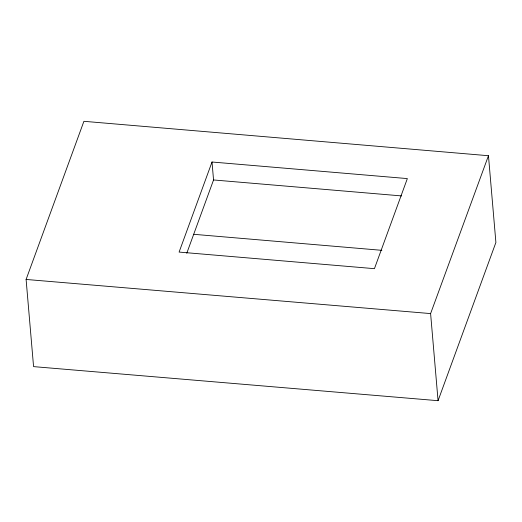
<?xml version="1.0" encoding="UTF-8"?>
<svg xmlns="http://www.w3.org/2000/svg" width="522" height="522" viewBox="0 0 522 522"><rect width="100%" height="100%" fill="white"/><g stroke="black" fill="none" stroke-linecap="round" stroke-linejoin="round"><path stroke-width="0.78" d="M26.1 279.453L83.911 121.306L488.462 155.719L495.9 242.469L438.062 400.694L33.571 366.62L26.1 279.453L430.604 313.585L488.462 155.719M212.017 162.009L179.098 252.08L374.431 268.667L407.349 178.589L212.017 162.009L213.55 179.959L186.772 253.242M213.55 179.959L401.594 195.92M193.629 234.293L381.85 250.325M430.604 313.585L438.062 400.694"/></g></svg>
